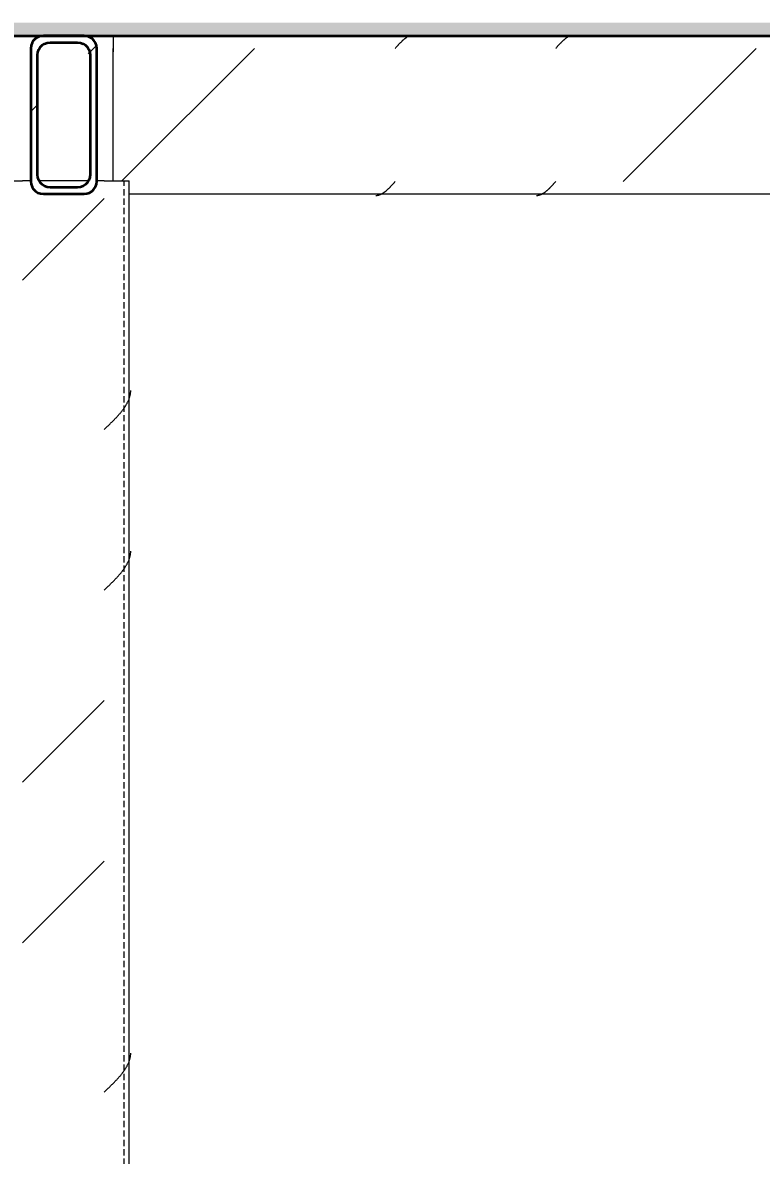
# Model space of a CAD drawing. Header units: centimetres. Extents: x -336 to 16318, y -437 to 1921.
# Drawn here: x 1435.1 to 1491.2, y 301.9 to 387.9 of the extents above; entities that cross this region are included whole.
import ezdxf

# ---------------------------------------------------------------- set-up
doc = ezdxf.new("R2010")
doc.units = ezdxf.units.CM
doc.linetypes.add('Hidden', pattern=[0.714375, 0.47625, -0.238125])
for name, color, linetype, lineweight in [('A-ANNO-DIMS', 7, 'Continuous', 9), ('A-ANNO-DIMS-100', 7, 'Continuous', 9), ('A-FLOR', 7, 'Continuous', 9), ('S-BEAM', 7, 'Continuous', 9), ('S-COLS', 7, 'Continuous', 9)]:
    doc.layers.add(name, color=color, linetype=linetype, lineweight=lineweight)
doc.styles.add('Century Gothic_1', font='GOTHIC.TTF', dxfattribs={"height": 15})
doc.dimstyles.new('FCA_N_Cotas_E100', dxfattribs={"dimscale": 30.48, "dimtxt": 15.662524, "dimasz": 0.492126, "dimexe": 0.656168, "dimexo": 0.656168, "dimgap": 0.032808, "dimtad": 1, "dimlfac": 0.01, "dimrnd": 0.01, "dimzin": 0, "dimdsep": 46, "dimtxsty": 'Century Gothic_1', "dimblk1": 'OBLIQUE', "dimblk2": 'OBLIQUE', "dimsah": 1, "dimcen": 0.09, "dimdle": 0.656168, "dimazin": 2, "dimtfac": 1, "dimtdec": 4, "dimtix": 1, "dimtmove": 0, "dimatfit": 3, "dimfxl": 1, "dimtvp": 1, "dimtolj": 1, "dimtzin": 0, "dimarcsym": 2})
pattern_1 = [(45, (4582.815, 712), (-25.1447, 25.1447), []), (45, (4582.815, 750.1), (-25.1447, 25.1447), [])]

# ---------------------------------------------------------------- blocks, each defined once
blk = doc.blocks.new('FP_1-Section 6')
at = {"layer": 'S-COLS'}
blk.add_line((1443.211, 94), (1443.211, 375.859), dxfattribs=at)
at = {"layer": 'S-COLS', "color": 9, "true_color": 0xc0c0c0}
for p, q in [((1443.209, 359.326), (1443.225, 359.373)), ((1443.225, 359.373), (1443.24, 359.42)), ((1443.24, 359.42), (1443.254, 359.467)), ((1443.254, 359.467), (1443.266, 359.513)), ((1443.266, 359.513), (1443.278, 359.56)), ((1443.278, 359.56), (1443.288, 359.607)), ((1443.288, 359.607), (1443.297, 359.654)), ((1443.297, 359.654), (1443.305, 359.701)), ((1443.305, 359.701), (1443.312, 359.747)), ((1443.312, 359.747), (1443.317, 359.794)), ((1443.317, 359.794), (1443.322, 359.841)), ((1443.322, 359.841), (1443.325, 359.888)), ((1443.325, 359.888), (1443.326, 359.934)), ((1442.699, 358.438), (1442.735, 358.485)), ((1442.735, 358.485), (1442.77, 358.532)), ((1442.77, 358.532), (1442.803, 358.578)), ((1442.803, 358.578), (1442.836, 358.625)), ((1442.836, 358.625), (1442.868, 358.672)), ((1442.868, 358.672), (1442.899, 358.719)), ((1442.899, 358.719), (1442.929, 358.765)), ((1442.929, 358.765), (1442.958, 358.812)), ((1442.958, 358.812), (1442.986, 358.859)), ((1442.986, 358.859), (1443.013, 358.906)), ((1443.013, 358.906), (1443.039, 358.952)), ((1443.039, 358.952), (1443.064, 358.999)), ((1443.064, 358.999), (1443.088, 359.046)), ((1443.088, 359.046), (1443.111, 359.093)), ((1443.111, 359.093), (1443.133, 359.139)), ((1443.133, 359.139), (1443.154, 359.186)), ((1443.154, 359.186), (1443.173, 359.233)), ((1443.173, 359.233), (1443.192, 359.28)), ((1443.192, 359.28), (1443.209, 359.326)), ((1441.94, 357.597), (1441.987, 357.643)), ((1441.987, 357.643), (1442.033, 357.69)), ((1442.033, 357.69), (1442.079, 357.737)), ((1442.079, 357.737), (1442.125, 357.784)), ((1442.125, 357.784), (1442.17, 357.83)), ((1442.17, 357.83), (1442.214, 357.877)), ((1442.214, 357.877), (1442.258, 357.924)), ((1442.258, 357.924), (1442.302, 357.971)), ((1442.302, 357.971), (1442.345, 358.017)), ((1442.345, 358.017), (1442.387, 358.064)), ((1442.387, 358.064), (1442.429, 358.111)), ((1442.429, 358.111), (1442.47, 358.158)), ((1442.47, 358.158), (1442.51, 358.204)), ((1442.51, 358.204), (1442.549, 358.251)), ((1442.549, 358.251), (1442.588, 358.298)), ((1442.588, 358.298), (1442.626, 358.345)), ((1442.626, 358.345), (1442.663, 358.391)), ((1442.663, 358.391), (1442.699, 358.438)), ((1441.306, 356.989), (1441.355, 357.035)), ((1441.355, 357.035), (1441.405, 357.082)), ((1441.405, 357.082), (1441.454, 357.129)), ((1441.454, 357.129), (1441.504, 357.176)), ((1441.504, 357.176), (1441.553, 357.222)), ((1441.553, 357.222), (1441.602, 357.269)), ((1441.602, 357.269), (1441.651, 357.316)), ((1441.651, 357.316), (1441.7, 357.363)), ((1441.7, 357.363), (1441.748, 357.409)), ((1441.748, 357.409), (1441.797, 357.456)), ((1441.797, 357.456), (1441.845, 357.503)), ((1441.845, 357.503), (1441.892, 357.55)), ((1441.892, 357.55), (1441.94, 357.597)), ((1443.254, 347.277), (1443.266, 347.324)), ((1443.266, 347.324), (1443.278, 347.371)), ((1443.278, 347.371), (1443.288, 347.418)), ((1443.288, 347.418), (1443.297, 347.464)), ((1443.297, 347.464), (1443.305, 347.511)), ((1443.305, 347.511), (1443.312, 347.558)), ((1443.312, 347.558), (1443.317, 347.605)), ((1443.317, 347.605), (1443.322, 347.651)), ((1443.322, 347.651), (1443.325, 347.698)), ((1443.325, 347.698), (1443.326, 347.745)), ((1442.836, 346.436), (1442.868, 346.482)), ((1442.868, 346.482), (1442.899, 346.529)), ((1442.899, 346.529), (1442.929, 346.576)), ((1442.929, 346.576), (1442.958, 346.623)), ((1442.958, 346.623), (1442.986, 346.669)), ((1442.986, 346.669), (1443.013, 346.716)), ((1443.013, 346.716), (1443.039, 346.763)), ((1443.039, 346.763), (1443.064, 346.81)), ((1443.064, 346.81), (1443.088, 346.857)), ((1443.088, 346.857), (1443.111, 346.903)), ((1443.111, 346.903), (1443.133, 346.95)), ((1443.133, 346.95), (1443.154, 346.997)), ((1443.154, 346.997), (1443.173, 347.044)), ((1443.173, 347.044), (1443.192, 347.09)), ((1443.192, 347.09), (1443.209, 347.137)), ((1443.209, 347.137), (1443.225, 347.184)), ((1443.225, 347.184), (1443.24, 347.231)), ((1443.24, 347.231), (1443.254, 347.277)), ((1442.079, 345.547), (1442.125, 345.594)), ((1442.125, 345.594), (1442.17, 345.641)), ((1442.17, 345.641), (1442.214, 345.688)), ((1442.214, 345.688), (1442.258, 345.734)), ((1442.258, 345.734), (1442.302, 345.781)), ((1442.302, 345.781), (1442.345, 345.828)), ((1442.345, 345.828), (1442.387, 345.875)), ((1442.387, 345.875), (1442.429, 345.921)), ((1442.429, 345.921), (1442.47, 345.968)), ((1442.47, 345.968), (1442.51, 346.015)), ((1442.51, 346.015), (1442.549, 346.062)), ((1442.549, 346.062), (1442.588, 346.108)), ((1442.588, 346.108), (1442.626, 346.155)), ((1442.626, 346.155), (1442.663, 346.202)), ((1442.663, 346.202), (1442.699, 346.249)), ((1442.699, 346.249), (1442.735, 346.295)), ((1442.735, 346.295), (1442.77, 346.342)), ((1442.77, 346.342), (1442.803, 346.389)), ((1442.803, 346.389), (1442.836, 346.436)), ((1441.306, 344.799), (1441.355, 344.846)), ((1441.355, 344.846), (1441.405, 344.893)), ((1441.405, 344.893), (1441.454, 344.94)), ((1441.454, 344.94), (1441.504, 344.986)), ((1441.504, 344.986), (1441.553, 345.033)), ((1441.553, 345.033), (1441.602, 345.08)), ((1441.602, 345.08), (1441.651, 345.127)), ((1441.651, 345.127), (1441.7, 345.173)), ((1441.7, 345.173), (1441.748, 345.22)), ((1441.748, 345.22), (1441.797, 345.267)), ((1441.797, 345.267), (1441.845, 345.314)), ((1441.845, 345.314), (1441.892, 345.36)), ((1441.892, 345.36), (1441.94, 345.407)), ((1441.94, 345.407), (1441.987, 345.454)), ((1441.987, 345.454), (1442.033, 345.501)), ((1442.033, 345.501), (1442.079, 345.547)), ((1443.312, 309.458), (1443.317, 309.505)), ((1443.317, 309.505), (1443.322, 309.551)), ((1443.322, 309.551), (1443.325, 309.598)), ((1443.325, 309.598), (1443.326, 309.645)), ((1442.986, 308.569), (1443.013, 308.616)), ((1443.013, 308.616), (1443.039, 308.663)), ((1443.039, 308.663), (1443.064, 308.71)), ((1443.064, 308.71), (1443.088, 308.757)), ((1443.088, 308.757), (1443.111, 308.803)), ((1443.111, 308.803), (1443.133, 308.85)), ((1443.133, 308.85), (1443.154, 308.897)), ((1443.154, 308.897), (1443.173, 308.944)), ((1443.173, 308.944), (1443.192, 308.99)), ((1443.192, 308.99), (1443.209, 309.037)), ((1443.209, 309.037), (1443.225, 309.084)), ((1443.225, 309.084), (1443.24, 309.131)), ((1443.24, 309.131), (1443.254, 309.177)), ((1443.254, 309.177), (1443.266, 309.224)), ((1443.266, 309.224), (1443.278, 309.271)), ((1443.278, 309.271), (1443.288, 309.318)), ((1443.288, 309.318), (1443.297, 309.364)), ((1443.297, 309.364), (1443.305, 309.411)), ((1443.305, 309.411), (1443.312, 309.458)), ((1442.345, 307.728), (1442.387, 307.775)), ((1442.387, 307.775), (1442.429, 307.821)), ((1442.429, 307.821), (1442.47, 307.868)), ((1442.47, 307.868), (1442.51, 307.915)), ((1442.51, 307.915), (1442.549, 307.962)), ((1442.549, 307.962), (1442.588, 308.008)), ((1442.588, 308.008), (1442.626, 308.055)), ((1442.626, 308.055), (1442.663, 308.102)), ((1442.663, 308.102), (1442.699, 308.149)), ((1442.699, 308.149), (1442.735, 308.195)), ((1442.735, 308.195), (1442.77, 308.242)), ((1442.77, 308.242), (1442.803, 308.289)), ((1442.803, 308.289), (1442.836, 308.336)), ((1442.836, 308.336), (1442.868, 308.382)), ((1442.868, 308.382), (1442.899, 308.429)), ((1442.899, 308.429), (1442.929, 308.476)), ((1442.929, 308.476), (1442.958, 308.523)), ((1442.958, 308.523), (1442.986, 308.569)), ((1441.504, 306.886), (1441.553, 306.933)), ((1441.553, 306.933), (1441.602, 306.98)), ((1441.602, 306.98), (1441.651, 307.027)), ((1441.651, 307.027), (1441.7, 307.073)), ((1441.7, 307.073), (1441.748, 307.12)), ((1441.748, 307.12), (1441.797, 307.167)), ((1441.797, 307.167), (1441.845, 307.214)), ((1441.845, 307.214), (1441.892, 307.26)), ((1441.892, 307.26), (1441.94, 307.307)), ((1441.94, 307.307), (1441.987, 307.354)), ((1441.987, 307.354), (1442.033, 307.401)), ((1442.033, 307.401), (1442.079, 307.447)), ((1442.079, 307.447), (1442.125, 307.494)), ((1442.125, 307.494), (1442.17, 307.541)), ((1442.17, 307.541), (1442.214, 307.588)), ((1442.214, 307.588), (1442.258, 307.634)), ((1442.258, 307.634), (1442.302, 307.681)), ((1442.302, 307.681), (1442.345, 307.728)), ((1441.306, 306.699), (1441.355, 306.746)), ((1441.355, 306.746), (1441.405, 306.793)), ((1441.405, 306.793), (1441.454, 306.84)), ((1441.454, 306.84), (1441.504, 306.886))]:
    blk.add_line(p, q, dxfattribs=at)
blk = doc.blocks.new('HSS Rectangular-Column - 100 x 100 mm-1654927-Section 6')
at = {"layer": 'S-COLS', "true_color": 0xc0c0c0}
h = blk.add_hatch(dxfattribs=at)
h.set_pattern_fill('FP_3', color=9, style=0, pattern_type=2)
h.set_pattern_definition(pattern_1)
h.paths.add_polyline_path([(1441.306, 94), (1441.306, 375.859), (1440.74, 375.809), (1440.646, 375.397), (1440.382, 375.066), (1439.881, 374.869), (1439.288, 374.859), (1436.278, 374.953), (1435.947, 375.217), (1435.764, 375.597), (1435.722, 375.859), (1435.116, 375.809), (1435.116, 94)])
h.paths.add_polyline_path([(1439.288, 375.359), (1439.79, 375.509), (1440.032, 375.717), (1440.032, 375.859), (1436.359, 375.859), (1436.69, 375.509), (1436.981, 375.383), (1437.193, 375.359), (1438.463, 375.359)])
at = {"layer": 'S-COLS'}
for p, q in [((1433.211, 375.859), (1435.116, 375.859)), ((1435.74, 375.859), (1435.116, 375.859)), ((1440.121, 375.859), (1436.359, 375.859)), ((1441.306, 375.859), (1440.74, 375.859)), ((1441.306, 375.859), (1443.211, 375.859))]:
    blk.add_line(p, q, dxfattribs=at)
at = {"layer": 'S-COLS', "linetype": 'Hidden'}
blk.add_line((1442.811, 94), (1442.811, 375.859), dxfattribs=at)
at = {"layer": 'S-COLS'}
blk.add_blockref('FP_1-Section 6', (0, 0), dxfattribs=at)
blk = doc.blocks.new('FP_25-Section 6')
at = {"layer": 'S-BEAM', "color": 9, "true_color": 0xc0c0c0}
for p, q in [((1464.411, 386.837), (1464.434, 386.849)), ((1464.434, 386.849), (1464.458, 386.861)), ((1476.6, 386.837), (1476.624, 386.849)), ((1476.624, 386.849), (1476.647, 386.861)), ((1514.7, 386.837), (1514.723, 386.849)), ((1514.723, 386.849), (1514.747, 386.861)), ((1526.889, 386.837), (1526.913, 386.849)), ((1526.913, 386.849), (1526.936, 386.861)), ((1564.989, 386.837), (1565.012, 386.849)), ((1565.012, 386.849), (1565.036, 386.861)), ((1577.178, 386.837), (1577.202, 386.849)), ((1577.202, 386.849), (1577.225, 386.861)), ((1463.453, 385.961), (1463.477, 385.987)), ((1463.477, 385.987), (1463.5, 386.013)), ((1463.5, 386.013), (1463.523, 386.039)), ((1463.523, 386.039), (1463.547, 386.065)), ((1463.547, 386.065), (1463.57, 386.091)), ((1463.57, 386.091), (1463.593, 386.117)), ((1463.593, 386.117), (1463.617, 386.142)), ((1463.617, 386.142), (1463.64, 386.168)), ((1463.64, 386.168), (1463.663, 386.193)), ((1463.663, 386.193), (1463.687, 386.218)), ((1463.687, 386.218), (1463.71, 386.243)), ((1463.71, 386.243), (1463.733, 386.268)), ((1463.733, 386.268), (1463.757, 386.293)), ((1463.757, 386.293), (1463.78, 386.317)), ((1463.78, 386.317), (1463.803, 386.341)), ((1463.803, 386.341), (1463.827, 386.365)), ((1463.827, 386.365), (1463.85, 386.388)), ((1463.85, 386.388), (1463.873, 386.412)), ((1463.873, 386.412), (1463.897, 386.434)), ((1463.897, 386.434), (1463.92, 386.457)), ((1463.92, 386.457), (1463.943, 386.479)), ((1463.943, 386.479), (1463.967, 386.501)), ((1463.967, 386.501), (1463.99, 386.523)), ((1463.99, 386.523), (1464.014, 386.544)), ((1464.014, 386.544), (1464.037, 386.565)), ((1464.037, 386.565), (1464.06, 386.585)), ((1464.06, 386.585), (1464.084, 386.605)), ((1464.084, 386.605), (1464.107, 386.625)), ((1464.107, 386.625), (1464.13, 386.644)), ((1464.13, 386.644), (1464.154, 386.663)), ((1464.154, 386.663), (1464.177, 386.681)), ((1464.177, 386.681), (1464.201, 386.699)), ((1464.201, 386.699), (1464.224, 386.716)), ((1464.224, 386.716), (1464.247, 386.733)), ((1464.247, 386.733), (1464.271, 386.75)), ((1464.271, 386.75), (1464.294, 386.765)), ((1464.294, 386.765), (1464.317, 386.781)), ((1464.317, 386.781), (1464.341, 386.796)), ((1464.341, 386.796), (1464.364, 386.81)), ((1464.364, 386.81), (1464.388, 386.824)), ((1464.388, 386.824), (1464.411, 386.837)), ((1475.643, 385.961), (1475.666, 385.987)), ((1475.666, 385.987), (1475.689, 386.013)), ((1475.689, 386.013), (1475.713, 386.039)), ((1475.713, 386.039), (1475.736, 386.065)), ((1475.736, 386.065), (1475.759, 386.091)), ((1475.759, 386.091), (1475.783, 386.117)), ((1475.783, 386.117), (1475.806, 386.142)), ((1475.806, 386.142), (1475.829, 386.168)), ((1475.829, 386.168), (1475.853, 386.193)), ((1475.853, 386.193), (1475.876, 386.218)), ((1475.876, 386.218), (1475.899, 386.243)), ((1475.899, 386.243), (1475.923, 386.268)), ((1475.923, 386.268), (1475.946, 386.293)), ((1475.946, 386.293), (1475.969, 386.317)), ((1475.969, 386.317), (1475.993, 386.341)), ((1475.993, 386.341), (1476.016, 386.365)), ((1476.016, 386.365), (1476.039, 386.388)), ((1476.039, 386.388), (1476.063, 386.412)), ((1476.063, 386.412), (1476.086, 386.434)), ((1476.086, 386.434), (1476.109, 386.457)), ((1476.109, 386.457), (1476.133, 386.479)), ((1476.133, 386.479), (1476.156, 386.501)), ((1476.156, 386.501), (1476.18, 386.523)), ((1476.18, 386.523), (1476.203, 386.544)), ((1476.203, 386.544), (1476.226, 386.565)), ((1476.226, 386.565), (1476.25, 386.585)), ((1476.25, 386.585), (1476.273, 386.605)), ((1476.273, 386.605), (1476.296, 386.625)), ((1476.296, 386.625), (1476.32, 386.644)), ((1476.32, 386.644), (1476.343, 386.663)), ((1476.343, 386.663), (1476.366, 386.681)), ((1476.366, 386.681), (1476.39, 386.699)), ((1476.39, 386.699), (1476.413, 386.716)), ((1476.413, 386.716), (1476.437, 386.733)), ((1476.437, 386.733), (1476.46, 386.75)), ((1476.46, 386.75), (1476.483, 386.765)), ((1476.483, 386.765), (1476.507, 386.781)), ((1476.507, 386.781), (1476.53, 386.796)), ((1476.53, 386.796), (1476.554, 386.81)), ((1476.554, 386.81), (1476.577, 386.824)), ((1476.577, 386.824), (1476.6, 386.837)), ((1513.742, 385.961), (1513.766, 385.987)), ((1513.766, 385.987), (1513.789, 386.013)), ((1513.789, 386.013), (1513.812, 386.039)), ((1513.812, 386.039), (1513.836, 386.065)), ((1513.836, 386.065), (1513.859, 386.091)), ((1513.859, 386.091), (1513.882, 386.117)), ((1513.882, 386.117), (1513.906, 386.142)), ((1513.906, 386.142), (1513.929, 386.168)), ((1513.929, 386.168), (1513.952, 386.193)), ((1513.952, 386.193), (1513.976, 386.218)), ((1513.976, 386.218), (1513.999, 386.243)), ((1513.999, 386.243), (1514.022, 386.268)), ((1514.022, 386.268), (1514.046, 386.293)), ((1514.046, 386.293), (1514.069, 386.317)), ((1514.069, 386.317), (1514.092, 386.341)), ((1514.092, 386.341), (1514.116, 386.365)), ((1514.116, 386.365), (1514.139, 386.388)), ((1514.139, 386.388), (1514.162, 386.412)), ((1514.162, 386.412), (1514.186, 386.434)), ((1514.186, 386.434), (1514.209, 386.457)), ((1514.209, 386.457), (1514.233, 386.479)), ((1514.233, 386.479), (1514.256, 386.501)), ((1514.256, 386.501), (1514.279, 386.523)), ((1514.279, 386.523), (1514.303, 386.544)), ((1514.303, 386.544), (1514.326, 386.565)), ((1514.326, 386.565), (1514.349, 386.585)), ((1514.349, 386.585), (1514.373, 386.605)), ((1514.373, 386.605), (1514.396, 386.625)), ((1514.396, 386.625), (1514.419, 386.644)), ((1514.419, 386.644), (1514.443, 386.663)), ((1514.443, 386.663), (1514.466, 386.681)), ((1514.466, 386.681), (1514.49, 386.699)), ((1514.49, 386.699), (1514.513, 386.716)), ((1514.513, 386.716), (1514.536, 386.733)), ((1514.536, 386.733), (1514.56, 386.75)), ((1514.56, 386.75), (1514.583, 386.765)), ((1514.583, 386.765), (1514.606, 386.781)), ((1514.606, 386.781), (1514.63, 386.796)), ((1514.63, 386.796), (1514.653, 386.81)), ((1514.653, 386.81), (1514.677, 386.824)), ((1514.677, 386.824), (1514.7, 386.837)), ((1525.932, 385.961), (1525.955, 385.987)), ((1525.955, 385.987), (1525.978, 386.013)), ((1525.978, 386.013), (1526.002, 386.039)), ((1526.002, 386.039), (1526.025, 386.065)), ((1526.025, 386.065), (1526.048, 386.091)), ((1526.048, 386.091), (1526.072, 386.117)), ((1526.072, 386.117), (1526.095, 386.142)), ((1526.095, 386.142), (1526.118, 386.168)), ((1526.118, 386.168), (1526.142, 386.193)), ((1526.142, 386.193), (1526.165, 386.218)), ((1526.165, 386.218), (1526.188, 386.243)), ((1526.188, 386.243), (1526.212, 386.268)), ((1526.212, 386.268), (1526.235, 386.293)), ((1526.235, 386.293), (1526.258, 386.317)), ((1526.258, 386.317), (1526.282, 386.341)), ((1526.282, 386.341), (1526.305, 386.365)), ((1526.305, 386.365), (1526.328, 386.388)), ((1526.328, 386.388), (1526.352, 386.412)), ((1526.352, 386.412), (1526.375, 386.434)), ((1526.375, 386.434), (1526.399, 386.457)), ((1526.399, 386.457), (1526.422, 386.479)), ((1526.422, 386.479), (1526.445, 386.501)), ((1526.445, 386.501), (1526.469, 386.523)), ((1526.469, 386.523), (1526.492, 386.544)), ((1526.492, 386.544), (1526.515, 386.565)), ((1526.515, 386.565), (1526.539, 386.585)), ((1526.539, 386.585), (1526.562, 386.605)), ((1526.562, 386.605), (1526.585, 386.625)), ((1526.585, 386.625), (1526.609, 386.644)), ((1526.609, 386.644), (1526.632, 386.663)), ((1526.632, 386.663), (1526.656, 386.681)), ((1526.656, 386.681), (1526.679, 386.699)), ((1526.679, 386.699), (1526.702, 386.716)), ((1526.702, 386.716), (1526.726, 386.733)), ((1526.726, 386.733), (1526.749, 386.75)), ((1526.749, 386.75), (1526.772, 386.765)), ((1526.772, 386.765), (1526.796, 386.781)), ((1526.796, 386.781), (1526.819, 386.796)), ((1526.819, 386.796), (1526.843, 386.81)), ((1526.843, 386.81), (1526.866, 386.824)), ((1526.866, 386.824), (1526.889, 386.837)), ((1564.031, 385.961), (1564.055, 385.987)), ((1564.055, 385.987), (1564.078, 386.013)), ((1564.078, 386.013), (1564.101, 386.039)), ((1564.101, 386.039), (1564.125, 386.065)), ((1564.125, 386.065), (1564.148, 386.091)), ((1564.148, 386.091), (1564.171, 386.117)), ((1564.171, 386.117), (1564.195, 386.142)), ((1564.195, 386.142), (1564.218, 386.168)), ((1564.218, 386.168), (1564.241, 386.193)), ((1564.241, 386.193), (1564.265, 386.218)), ((1564.265, 386.218), (1564.288, 386.243)), ((1564.288, 386.243), (1564.311, 386.268)), ((1564.311, 386.268), (1564.335, 386.293)), ((1564.335, 386.293), (1564.358, 386.317)), ((1564.358, 386.317), (1564.382, 386.341)), ((1564.382, 386.341), (1564.405, 386.365)), ((1564.405, 386.365), (1564.428, 386.388)), ((1564.428, 386.388), (1564.452, 386.412)), ((1564.452, 386.412), (1564.475, 386.434)), ((1564.475, 386.434), (1564.498, 386.457)), ((1564.498, 386.457), (1564.522, 386.479)), ((1564.522, 386.479), (1564.545, 386.501)), ((1564.545, 386.501), (1564.568, 386.523)), ((1564.568, 386.523), (1564.592, 386.544)), ((1564.592, 386.544), (1564.615, 386.565)), ((1564.615, 386.565), (1564.638, 386.585)), ((1564.638, 386.585), (1564.662, 386.605)), ((1564.662, 386.605), (1564.685, 386.625)), ((1564.685, 386.625), (1564.709, 386.644)), ((1564.709, 386.644), (1564.732, 386.663)), ((1564.732, 386.663), (1564.755, 386.681)), ((1564.755, 386.681), (1564.779, 386.699)), ((1564.779, 386.699), (1564.802, 386.716)), ((1564.802, 386.716), (1564.825, 386.733)), ((1564.825, 386.733), (1564.849, 386.75)), ((1564.849, 386.75), (1564.872, 386.765)), ((1564.872, 386.765), (1564.896, 386.781)), ((1564.896, 386.781), (1564.919, 386.796)), ((1564.919, 386.796), (1564.942, 386.81)), ((1564.942, 386.81), (1564.966, 386.824)), ((1564.966, 386.824), (1564.989, 386.837)), ((1576.221, 385.961), (1576.244, 385.987)), ((1576.244, 385.987), (1576.267, 386.013)), ((1576.267, 386.013), (1576.291, 386.039)), ((1576.291, 386.039), (1576.314, 386.065)), ((1576.314, 386.065), (1576.337, 386.091)), ((1576.337, 386.091), (1576.361, 386.117)), ((1576.361, 386.117), (1576.384, 386.142)), ((1576.384, 386.142), (1576.407, 386.168)), ((1576.407, 386.168), (1576.431, 386.193)), ((1576.431, 386.193), (1576.454, 386.218)), ((1576.454, 386.218), (1576.477, 386.243)), ((1576.477, 386.243), (1576.501, 386.268)), ((1576.501, 386.268), (1576.524, 386.293)), ((1576.524, 386.293), (1576.548, 386.317)), ((1576.548, 386.317), (1576.571, 386.341)), ((1576.571, 386.341), (1576.594, 386.365)), ((1576.594, 386.365), (1576.618, 386.388)), ((1576.618, 386.388), (1576.641, 386.412)), ((1576.641, 386.412), (1576.664, 386.434)), ((1576.664, 386.434), (1576.688, 386.457)), ((1576.688, 386.457), (1576.711, 386.479)), ((1576.711, 386.479), (1576.734, 386.501)), ((1576.734, 386.501), (1576.758, 386.523)), ((1576.758, 386.523), (1576.781, 386.544)), ((1576.781, 386.544), (1576.804, 386.565)), ((1576.804, 386.565), (1576.828, 386.585)), ((1576.828, 386.585), (1576.851, 386.605)), ((1576.851, 386.605), (1576.875, 386.625)), ((1576.875, 386.625), (1576.898, 386.644)), ((1576.898, 386.644), (1576.921, 386.663)), ((1576.921, 386.663), (1576.945, 386.681)), ((1576.945, 386.681), (1576.968, 386.699)), ((1576.968, 386.699), (1576.991, 386.716)), ((1576.991, 386.716), (1577.015, 386.733)), ((1577.015, 386.733), (1577.038, 386.75)), ((1577.038, 386.75), (1577.062, 386.765)), ((1577.062, 386.765), (1577.085, 386.781)), ((1577.085, 386.781), (1577.108, 386.796)), ((1577.108, 386.796), (1577.132, 386.81)), ((1577.132, 386.81), (1577.155, 386.824)), ((1577.155, 386.824), (1577.178, 386.837)), ((1463.407, 385.909), (1463.43, 385.935)), ((1463.43, 385.935), (1463.453, 385.961)), ((1475.596, 385.909), (1475.619, 385.935)), ((1475.619, 385.935), (1475.643, 385.961)), ((1513.696, 385.909), (1513.719, 385.935)), ((1513.719, 385.935), (1513.742, 385.961)), ((1525.885, 385.909), (1525.908, 385.935)), ((1525.908, 385.935), (1525.932, 385.961)), ((1563.985, 385.909), (1564.008, 385.935)), ((1564.008, 385.935), (1564.031, 385.961)), ((1576.174, 385.909), (1576.198, 385.935)), ((1576.198, 385.935), (1576.221, 385.961))]:
    blk.add_line(p, q, dxfattribs=at)
blk = doc.blocks.new('FP_26-Section 6')
at = {"layer": 'S-BEAM', "color": 9, "true_color": 0xc0c0c0}
for p, q in [((1463.267, 375.652), (1463.29, 375.678)), ((1463.29, 375.678), (1463.313, 375.704)), ((1463.313, 375.704), (1463.337, 375.73)), ((1463.337, 375.73), (1463.36, 375.756)), ((1463.36, 375.756), (1463.383, 375.783)), ((1463.383, 375.783), (1463.407, 375.809)), ((1475.456, 375.652), (1475.479, 375.678)), ((1475.479, 375.678), (1475.503, 375.704)), ((1475.503, 375.704), (1475.526, 375.73)), ((1475.526, 375.73), (1475.549, 375.756)), ((1475.549, 375.756), (1475.573, 375.783)), ((1475.573, 375.783), (1475.596, 375.809)), ((1462.243, 374.805), (1462.266, 374.814)), ((1462.266, 374.814), (1462.289, 374.824)), ((1462.289, 374.824), (1462.313, 374.834)), ((1462.313, 374.834), (1462.336, 374.845)), ((1462.336, 374.845), (1462.359, 374.856)), ((1462.359, 374.856), (1462.382, 374.868)), ((1462.382, 374.868), (1462.406, 374.881)), ((1462.406, 374.881), (1462.429, 374.894)), ((1462.429, 374.894), (1462.452, 374.908)), ((1462.452, 374.908), (1462.475, 374.922)), ((1462.475, 374.922), (1462.499, 374.937)), ((1462.499, 374.937), (1462.522, 374.952)), ((1462.522, 374.952), (1462.545, 374.968)), ((1462.545, 374.968), (1462.568, 374.984)), ((1462.568, 374.984), (1462.592, 375.001)), ((1462.592, 375.001), (1462.615, 375.019)), ((1462.615, 375.019), (1462.638, 375.036)), ((1462.638, 375.036), (1462.661, 375.055)), ((1462.661, 375.055), (1462.685, 375.073)), ((1462.685, 375.073), (1462.708, 375.093)), ((1462.708, 375.093), (1462.731, 375.112)), ((1462.731, 375.112), (1462.754, 375.132)), ((1462.754, 375.132), (1462.778, 375.153)), ((1462.778, 375.153), (1462.801, 375.174)), ((1462.801, 375.174), (1462.824, 375.195)), ((1462.824, 375.195), (1462.848, 375.216)), ((1462.848, 375.216), (1462.871, 375.238)), ((1462.871, 375.238), (1462.894, 375.261)), ((1462.894, 375.261), (1462.917, 375.283)), ((1462.917, 375.283), (1462.941, 375.306)), ((1462.941, 375.306), (1462.964, 375.329)), ((1462.964, 375.329), (1462.987, 375.353)), ((1462.987, 375.353), (1463.01, 375.377)), ((1463.01, 375.377), (1463.034, 375.401)), ((1463.034, 375.401), (1463.057, 375.425)), ((1463.057, 375.425), (1463.08, 375.45)), ((1463.08, 375.45), (1463.104, 375.474)), ((1463.104, 375.474), (1463.127, 375.499)), ((1463.127, 375.499), (1463.15, 375.524)), ((1463.15, 375.524), (1463.174, 375.55)), ((1463.174, 375.55), (1463.197, 375.575)), ((1463.197, 375.575), (1463.22, 375.601)), ((1463.22, 375.601), (1463.243, 375.627)), ((1463.243, 375.627), (1463.267, 375.652)), ((1474.432, 374.805), (1474.455, 374.814)), ((1474.455, 374.814), (1474.479, 374.824)), ((1474.479, 374.824), (1474.502, 374.834)), ((1474.502, 374.834), (1474.525, 374.845)), ((1474.525, 374.845), (1474.548, 374.856)), ((1474.548, 374.856), (1474.572, 374.868)), ((1474.572, 374.868), (1474.595, 374.881)), ((1474.595, 374.881), (1474.618, 374.894)), ((1474.618, 374.894), (1474.641, 374.908)), ((1474.641, 374.908), (1474.665, 374.922)), ((1474.665, 374.922), (1474.688, 374.937)), ((1474.688, 374.937), (1474.711, 374.952)), ((1474.711, 374.952), (1474.734, 374.968)), ((1474.734, 374.968), (1474.758, 374.984)), ((1474.758, 374.984), (1474.781, 375.001)), ((1474.781, 375.001), (1474.804, 375.019)), ((1474.804, 375.019), (1474.827, 375.036)), ((1474.827, 375.036), (1474.851, 375.055)), ((1474.851, 375.055), (1474.874, 375.073)), ((1474.874, 375.073), (1474.897, 375.093)), ((1474.897, 375.093), (1474.921, 375.112)), ((1474.921, 375.112), (1474.944, 375.132)), ((1474.944, 375.132), (1474.967, 375.153)), ((1474.967, 375.153), (1474.99, 375.174)), ((1474.99, 375.174), (1475.014, 375.195)), ((1475.014, 375.195), (1475.037, 375.216)), ((1475.037, 375.216), (1475.06, 375.238)), ((1475.06, 375.238), (1475.083, 375.261)), ((1475.083, 375.261), (1475.107, 375.283)), ((1475.107, 375.283), (1475.13, 375.306)), ((1475.13, 375.306), (1475.153, 375.329)), ((1475.153, 375.329), (1475.177, 375.353)), ((1475.177, 375.353), (1475.2, 375.377)), ((1475.2, 375.377), (1475.223, 375.401)), ((1475.223, 375.401), (1475.246, 375.425)), ((1475.246, 375.425), (1475.27, 375.45)), ((1475.27, 375.45), (1475.293, 375.474)), ((1475.293, 375.474), (1475.316, 375.499)), ((1475.316, 375.499), (1475.34, 375.524)), ((1475.34, 375.524), (1475.363, 375.55)), ((1475.363, 375.55), (1475.386, 375.575)), ((1475.386, 375.575), (1475.409, 375.601)), ((1475.409, 375.601), (1475.433, 375.627)), ((1475.433, 375.627), (1475.456, 375.652)), ((1461.941, 374.743), (1461.964, 374.744)), ((1461.964, 374.744), (1461.987, 374.745)), ((1461.987, 374.745), (1462.01, 374.748)), ((1462.01, 374.748), (1462.034, 374.75)), ((1462.034, 374.75), (1462.057, 374.754)), ((1462.057, 374.754), (1462.08, 374.758)), ((1462.08, 374.758), (1462.103, 374.763)), ((1462.103, 374.763), (1462.127, 374.768)), ((1462.127, 374.768), (1462.15, 374.774)), ((1462.15, 374.774), (1462.173, 374.781)), ((1462.173, 374.781), (1462.196, 374.788)), ((1462.196, 374.788), (1462.22, 374.796)), ((1462.22, 374.796), (1462.243, 374.805)), ((1474.13, 374.743), (1474.153, 374.744)), ((1474.153, 374.744), (1474.177, 374.745)), ((1474.177, 374.745), (1474.2, 374.748)), ((1474.2, 374.748), (1474.223, 374.75)), ((1474.223, 374.75), (1474.246, 374.754)), ((1474.246, 374.754), (1474.27, 374.758)), ((1474.27, 374.758), (1474.293, 374.763)), ((1474.293, 374.763), (1474.316, 374.768)), ((1474.316, 374.768), (1474.339, 374.774)), ((1474.339, 374.774), (1474.362, 374.781)), ((1474.362, 374.781), (1474.386, 374.788)), ((1474.386, 374.788), (1474.409, 374.796)), ((1474.409, 374.796), (1474.432, 374.805))]:
    blk.add_line(p, q, dxfattribs=at)
at = {"layer": 'S-BEAM'}
blk.add_line((1443.21, 374.859), (1601.087, 374.859), dxfattribs=at)
blk = doc.blocks.new('HSS Rectangular - 50 x 120-1656541-Section 6')
at = {"layer": 'S-BEAM', "true_color": 0xc0c0c0}
h = blk.add_hatch(dxfattribs=at)
h.set_pattern_fill('FP_4', color=9, style=0, pattern_type=2)
h.set_pattern_definition([(45, (4582.817, 712), (-25.1446, 25.14483), []), (45, (4582.817, 750.1), (-25.1446, 25.14483), [])])
h.paths.add_polyline_path([(1487.447, 375.809), (1602.259, 375.859), (1602.259, 385.909), (1441.986, 385.909), (1441.986, 375.859), (1462.955, 375.809)])
at = {"layer": 'S-BEAM'}
blk.add_line((1441.986, 375.859), (1441.986, 385.909), dxfattribs=at)
for centre, major_axis, start_param, end_param in [((1441.989, 385.909), (0, 0.95), 0, 1.570796), ((1441.991, 385.406), (0, 0.952), 1.047198, 1.308997)]:
    blk.add_ellipse(centre, major_axis=major_axis, ratio=0.002978, start_param=start_param, end_param=end_param, dxfattribs=at)
for name in ['FP_25-Section 6', 'FP_26-Section 6']:
    blk.add_blockref(name, (0, 0), dxfattribs=at)
blk = doc.blocks.new('FP_43-Section 6')
at = {"layer": 'S-BEAM'}
blk.add_line((1436.69, 386.859), (1436.666, 386.859), dxfattribs=at)
blk = doc.blocks.new('FP_44-Section 6')
at = {"layer": 'S-BEAM'}
blk.add_line((1436.666, 374.859), (1436.69, 374.859), dxfattribs=at)
blk = doc.blocks.new('HSS Rectangular - 50 x 120-1656423-Section 6')
at = {"layer": 'S-BEAM', "true_color": 0xc0c0c0}
h = blk.add_hatch(dxfattribs=at)
h.set_pattern_fill('FP_3', color=9, style=0, pattern_type=2)
h.set_pattern_definition(pattern_1)
h.paths.add_polyline_path([(1436.69, 374.859), (1440.202, 374.953), (1440.533, 375.217), (1440.716, 375.597), (1440.74, 375.809), (1440.646, 386.321), (1440.382, 386.652), (1440.001, 386.835), (1439.79, 386.859), (1436.278, 386.765), (1435.947, 386.501), (1435.764, 386.12), (1435.74, 385.909), (1435.834, 375.397), (1436.098, 375.066), (1436.479, 374.883)])
h.paths.add_polyline_path([(1438.463, 375.359), (1436.779, 375.453), (1436.448, 375.717), (1436.264, 376.099), (1436.24, 376.956), (1436.334, 385.82), (1436.599, 386.151), (1436.981, 386.335), (1437.193, 386.359), (1439.701, 386.264), (1440.032, 386), (1440.216, 385.618), (1440.24, 385.406), (1440.146, 375.898), (1439.881, 375.567), (1439.499, 375.383), (1439.288, 375.359)])
h = blk.add_hatch(dxfattribs=at)
h.set_pattern_fill('FP_9', color=9, style=0, pattern_type=2)
h.set_pattern_definition([(89.866, (1435.757, 712.001), (-0.059192083, 25.145207203), []), (89.866, (1435.757, 750.101), (-0.059192083, 25.145207203), [])])
h.paths.add_polyline_path([(1435.722, 375.809), (1435.74, 375.809), (1435.722, 375.859)])
at = {"layer": 'S-BEAM', "lineweight": 35}
for p, q in [((1439.79, 386.859), (1436.69, 386.859)), ((1437.193, 386.359), (1439.288, 386.359)), ((1435.74, 385.909), (1435.74, 375.809)), ((1436.24, 376.311), (1436.24, 385.406)), ((1440.24, 385.406), (1440.24, 376.311)), ((1440.74, 375.809), (1440.74, 385.909)), ((1436.69, 374.859), (1439.79, 374.859)), ((1439.288, 375.359), (1437.193, 375.359))]:
    blk.add_line(p, q, dxfattribs=at)
at = {"layer": 'S-BEAM'}
for p, q in [((1435.716, 375.859), (1435.716, 385.909)), ((1440.216, 376.311), (1440.216, 385.406))]:
    blk.add_line(p, q, dxfattribs=at)
at = {"layer": 'S-BEAM', "lineweight": 35, "flags": 128}
for points in [[(1436.69, 386.859), (1436.479, 386.835), (1436.278, 386.765), (1436.098, 386.652), (1435.947, 386.501), (1435.834, 386.321), (1435.764, 386.12), (1435.74, 385.909)], [(1440.74, 385.909), (1440.716, 386.12), (1440.646, 386.321), (1440.533, 386.501), (1440.382, 386.652), (1440.202, 386.765), (1440.001, 386.835), (1439.79, 386.859)], [(1436.24, 385.406), (1436.264, 385.618), (1436.334, 385.82), (1436.448, 386), (1436.599, 386.151), (1436.779, 386.264), (1436.981, 386.335), (1437.193, 386.359)], [(1439.288, 386.359), (1439.499, 386.335), (1439.701, 386.264), (1439.881, 386.151), (1440.032, 386), (1440.146, 385.82), (1440.216, 385.618), (1440.24, 385.406)], [(1435.74, 375.809), (1435.764, 375.597), (1435.834, 375.397), (1435.947, 375.217), (1436.098, 375.066), (1436.278, 374.953), (1436.479, 374.883), (1436.69, 374.859)], [(1437.193, 375.359), (1436.981, 375.383), (1436.779, 375.453), (1436.599, 375.567), (1436.448, 375.717), (1436.334, 375.898), (1436.264, 376.099), (1436.24, 376.311)], [(1440.24, 376.311), (1440.216, 376.099), (1440.146, 375.898), (1440.032, 375.717), (1439.881, 375.567), (1439.701, 375.453), (1439.499, 375.383), (1439.288, 375.359)], [(1439.79, 374.859), (1440.001, 374.883), (1440.202, 374.953), (1440.382, 375.066), (1440.533, 375.217), (1440.646, 375.397), (1440.716, 375.597), (1440.74, 375.809)]]:
    blk.add_lwpolyline(points, dxfattribs=at)
at = {"layer": 'S-BEAM'}
for centre, major_axis, start_param, end_param in [((1436.666, 385.909), (0, 0.95), 0.261799, 1.570796), ((1439.264, 385.406), (0, 0.952), 4.712389, 6.258178), ((1439.264, 376.311), (0, 0.952), 4.215856, 4.712389)]:
    blk.add_ellipse(centre, major_axis=major_axis, ratio=0.999997, start_param=start_param, end_param=end_param, dxfattribs=at)
for name in ['FP_43-Section 6', 'FP_44-Section 6']:
    blk.add_blockref(name, (0, 0), dxfattribs=at)
blk = doc.blocks.new('HSS Rectangular - 50 x 120-1656454-Section 6')
at = {"layer": 'S-BEAM', "true_color": 0xc0c0c0}
h = blk.add_hatch(dxfattribs=at)
h.set_pattern_fill('FP_3', color=9, style=0, pattern_type=2)
h.set_pattern_definition(pattern_1)
h.paths.add_polyline_path([(1435.711, 375.859), (1435.716, 375.922), (1435.771, 386.142), (1436.008, 386.562), (1436.42, 386.815), (1435.947, 386.526), (1435.738, 386.12), (1435.711, 385.406), (1435.711, 376.311)])
h.paths.add_polyline_path([(1440.121, 375.859), (1440.216, 376.099), (1440.216, 376.956), (1440.101, 385.891), (1439.79, 386.208), (1439.499, 386.335), (1439.79, 386.188), (1440.111, 385.814), (1440.211, 385.377), (1440.109, 375.898), (1440.093, 375.859)])
at = {"layer": 'S-BEAM'}
for p, q in [((1435.711, 385.909), (1435.711, 375.859)), ((1440.211, 385.406), (1440.211, 376.311))]:
    blk.add_line(p, q, dxfattribs=at)
for centre, radius, start, end in [((1436.661, 385.909), 0.95, 105, 180), ((1439.258, 385.406), 0.952, 0, 88.2085), ((1439.258, 376.311), 0.953, 331.55077, 0)]:
    blk.add_arc(centre, radius, start, end, dxfattribs=at)
blk = doc.blocks.new('DIMBLOCK17-Section 6')
at = {"layer": 'A-ANNO-DIMS-100'}
for p, q in [((1241.336, 433.335), (1241.336, 453.335)), ((1438.211, 433.335), (1438.211, 453.335)), ((1241.336, 433.335), (1438.211, 433.335)), ((1241.336, 433.335), (1241.336, 395.859)), ((1438.211, 433.335), (1438.211, 395.859))]:
    blk.add_line(p, q, dxfattribs=at)
at = {"layer": 'A-ANNO-DIMS-100', "lineweight": 35}
for p, q in [((1241.336, 433.335), (1248.836, 440.835)), ((1438.211, 433.335), (1445.711, 440.835)), ((1241.336, 433.335), (1233.836, 425.835)), ((1438.211, 433.335), (1430.711, 425.835))]:
    blk.add_line(p, q, dxfattribs=at)
at = {"layer": 'A-ANNO-DIMS-100', "color": 0, "insert": (1319.387, 453.561), "char_height": 15, "width": 48.92674, "attachment_point": 1, "line_spacing_factor": 0.984502, "style": 'Century Gothic_1'}
blk.add_mtext('1.97', dxfattribs=at)
blk = doc.blocks.new('_Oblique')
at = {"color": 0, "linetype": 'ByBlock', "lineweight": -2}
blk.add_line((-0.5, -0.5), (0.5, 0.5), dxfattribs=at)
blk = doc.blocks.new('DIMBLOCK18-Section 6')
at = {"layer": 'A-ANNO-DIMS-100'}
for p, q in [((1438.211, 433.335), (1438.211, 453.335)), ((1606.087, 433.335), (1606.087, 453.335)), ((1438.211, 433.335), (1606.087, 433.335)), ((1438.211, 433.335), (1438.211, 395.859)), ((1606.087, 433.335), (1606.087, 395.859))]:
    blk.add_line(p, q, dxfattribs=at)
at = {"layer": 'A-ANNO-DIMS-100', "lineweight": 35}
for p, q in [((1438.211, 433.335), (1445.711, 440.835)), ((1606.087, 433.335), (1613.587, 440.835)), ((1438.211, 433.335), (1430.711, 425.835)), ((1606.087, 433.335), (1598.587, 425.835))]:
    blk.add_line(p, q, dxfattribs=at)
at = {"layer": 'A-ANNO-DIMS-100', "color": 0, "insert": (1501.763, 453.561), "char_height": 15, "width": 48.92674, "attachment_point": 1, "line_spacing_factor": 0.984502, "style": 'Century Gothic_1'}
blk.add_mtext('1.68', dxfattribs=at)
blk = doc.blocks.new('DIMBLOCK22-Section 6')
at = {"layer": 'A-ANNO-DIMS-100'}
for p, q in [((1088.083, 484.181), (1088.083, 504.181)), ((2153.067, 484.181), (2153.067, 504.181)), ((1068.083, 484.181), (2173.067, 484.181)), ((1088.083, 484.181), (1088.083, 395.859)), ((2153.067, 484.181), (2153.067, 395.859))]:
    blk.add_line(p, q, dxfattribs=at)
at = {"layer": 'A-ANNO-DIMS-100', "lineweight": 35}
for p, q in [((1088.083, 484.181), (1095.583, 491.681)), ((2153.067, 484.181), (2160.567, 491.681)), ((1088.083, 484.181), (1080.583, 476.681)), ((2153.067, 484.181), (2145.567, 476.681))]:
    blk.add_line(p, q, dxfattribs=at)
at = {"layer": 'A-ANNO-DIMS-100', "color": 0, "insert": (1594.346, 504.408), "char_height": 15, "width": 62.94843, "attachment_point": 1, "line_spacing_factor": 0.984502, "style": 'Century Gothic_1'}
blk.add_mtext('10.65', dxfattribs=at)

msp = doc.modelspace()

# ---------------------------------------------------------------- hatches: boundary and pattern name
at = {"layer": 'A-FLOR', "true_color": 0x9a9a9a}
h = msp.add_hatch(color=253, dxfattribs=at)
h.paths.add_polyline_path([(2271.196, 386.859), (2377.111, 386.859), (2377.111, 387.859), (1076.949, 387.859), (1076.949, 386.859), (2173.228, 386.859)])
h.paths.add_polyline_path([(307.087, 386.859), (383.087, 386.859), (383.087, 387.859), (307.087, 387.859)])

# ---------------------------------------------------------------- linework, layer by layer
at = {"layer": 'A-FLOR', "lineweight": 35}
msp.add_line((1076.949, 386.859), (2377.111, 386.859), dxfattribs=at)

# ---------------------------------------------------------------- block references
at = {"layer": 'S-BEAM'}
for name in ['HSS Rectangular - 50 x 120-1656423-Section 6', 'HSS Rectangular - 50 x 120-1656541-Section 6', 'HSS Rectangular - 50 x 120-1656454-Section 6']:
    msp.add_blockref(name, (0, 0), dxfattribs=at)
at = {"layer": 'S-COLS'}
msp.add_blockref('HSS Rectangular-Column - 100 x 100 mm-1654927-Section 6', (0, 0), dxfattribs=at)

# ---------------------------------------------------------------- dimensions: what is measured, and where the dimension line sits
at = {"layer": 'A-ANNO-DIMS'}
for base, p1, p2, override, picture, middle in [((2153.067, 484.181), (1088.083, 375.859), (2153.067, 375.859), {"dimpost": '<>', "dimfxl": 1064.983207}, 'DIMBLOCK22-Section 6', (1620.575, 493.059)), ((1438.211, 433.335), (1241.336, 375.859), (1438.211, 375.859), {"dimpost": '<>', "dimfxl": 196.874395}, 'DIMBLOCK17-Section 6', (1339.773, 442.212)), ((1606.087, 433.335), (1438.211, 375.859), (1606.087, 375.859), {"dimpost": '<>', "dimfxl": 167.87684}, 'DIMBLOCK18-Section 6', (1522.149, 442.212))]:
    dim = msp.add_linear_dim(base=base, p1=p1, p2=p2, dimstyle='FCA_N_Cotas_E100', override=override, dxfattribs=at)
    dim.commit()
    dim.dimension.update_dxf_attribs({"geometry": picture, "text_midpoint": middle})

doc.saveas('drawing.dxf')
